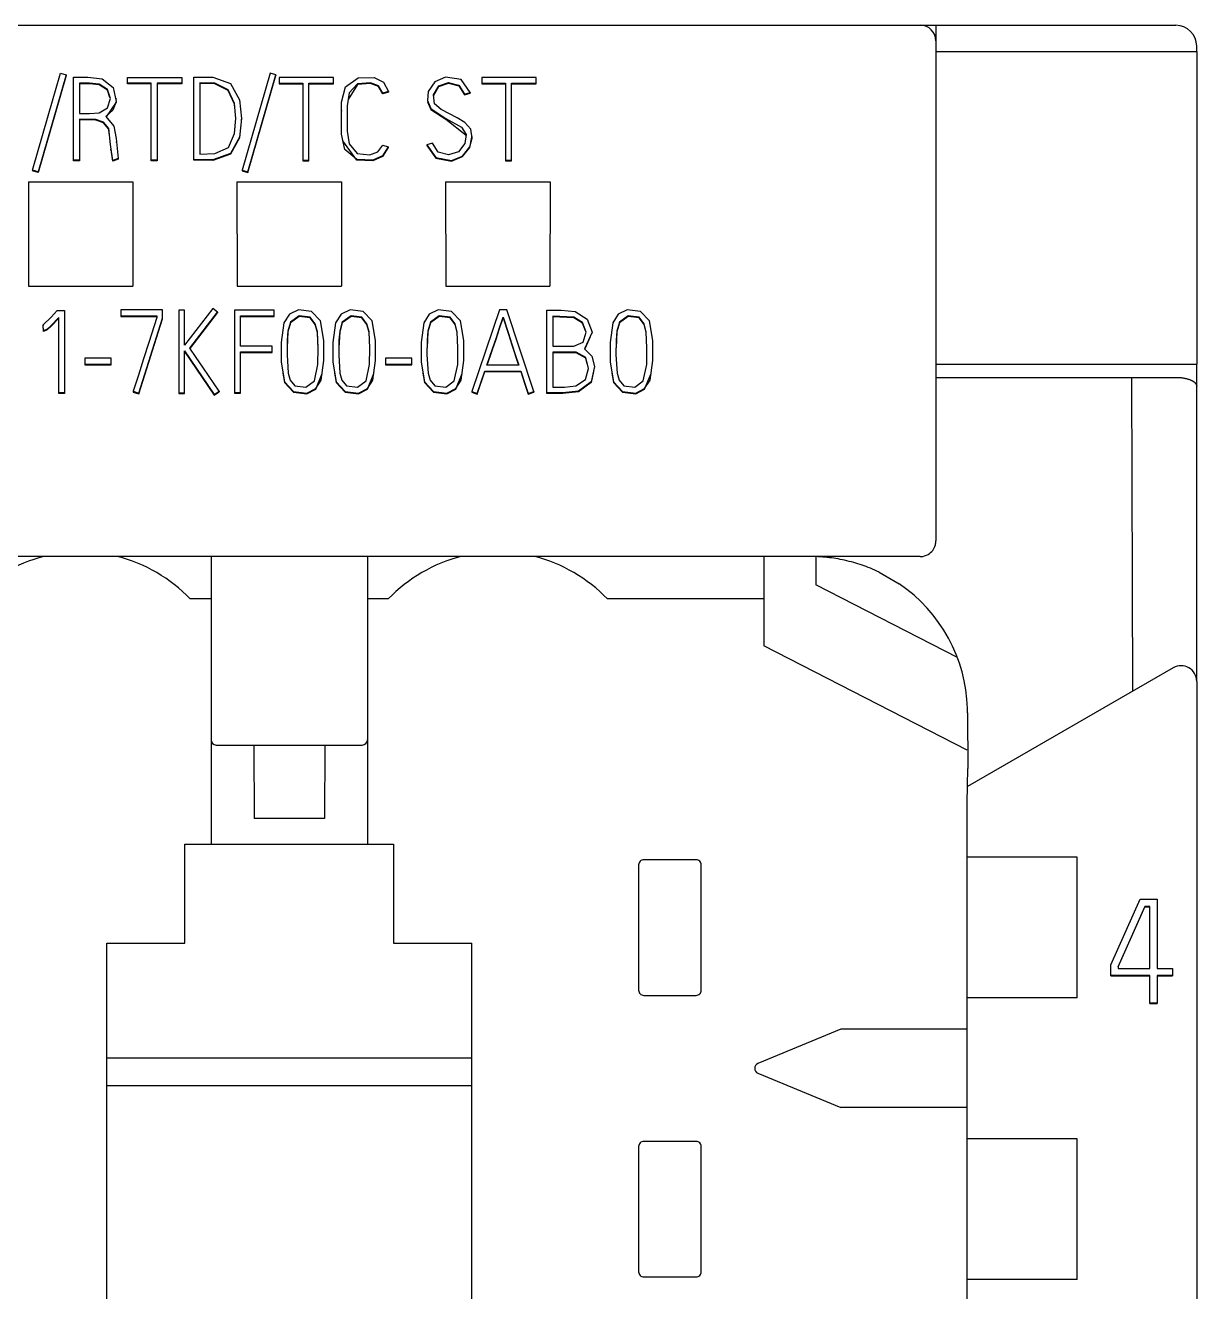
# Model space of a CAD drawing. Extents: x 0 to 594, y 0 to 420.
# Drawn here: x 159.91 to 182.37, y 340.96 to 365.24 of the extents above; entities that cross this region are included whole.
import ezdxf

# ---------------------------------------------------------------- set-up
doc = ezdxf.new("R2010")
doc.units = 0
doc.header["$LTSCALE"] = 32.67
doc.layers.add('20000_FRONT_O', color=7, linetype='CONTINUOUS')

msp = doc.modelspace()

# ---------------------------------------------------------------- linework, layer by layer
at = {"layer": '20000_FRONT_O', "linetype": 'CONTINUOUS'}
for p, q in [((147.967, 365.237), (181.967, 365.237)), ((177.367, 365.237), (177.367, 355.351)), ((177.367, 364.737), (182.367, 364.737)), ((182.367, 364.737), (182.367, 364.837)), ((182.367, 364.737), (182.367, 358.737)), ((159.965, 362.237), (161.969, 362.237)), ((159.965, 362.236), (159.967, 360.235)), ((159.967, 362.237), (159.967, 360.237)), ((161.969, 362.239), (161.967, 360.237)), ((161.969, 362.236), (161.967, 360.235)), ((163.965, 362.239), (163.967, 360.237)), ((163.965, 362.237), (165.969, 362.237)), ((163.965, 362.236), (163.967, 360.235)), ((165.969, 362.239), (165.967, 360.237)), ((165.969, 362.236), (165.967, 360.235)), ((167.965, 362.239), (167.967, 360.237)), ((167.965, 362.237), (169.969, 362.237)), ((167.965, 362.236), (167.967, 360.235)), ((169.969, 362.237), (169.967, 360.237)), ((169.969, 362.236), (169.967, 360.235)), ((159.967, 360.237), (161.967, 360.237)), ((163.967, 360.237), (165.967, 360.237)), ((167.967, 360.237), (169.967, 360.237)), ((177.367, 358.737), (182.367, 358.737)), ((182.367, 352.667), (182.367, 358.737)), ((177.367, 358.487), (181.967, 358.487)), ((177.067, 355.051), (152.867, 355.051)), ((163.467, 355.051), (163.467, 349.537)), ((166.467, 355.051), (166.467, 349.537)), ((174.067, 355.041), (174.067, 353.337)), ((175.067, 355.041), (175.067, 354.51)), ((176.276, 354.751), (176.665, 354.527)), ((181.143, 352.48), (181.138, 354.524)), ((177.782, 353.117), (175.067, 354.51)), ((163.467, 354.237), (163.067, 354.237)), ((166.867, 354.237), (166.467, 354.237)), ((174.067, 354.237), (171.067, 354.237)), ((177.967, 351.337), (174.067, 353.337)), ((181.917, 352.917), (177.971, 350.639)), ((182.367, 352.658), (182.367, 238.836)), ((177.975, 352.052), (177.976, 350.988)), ((163.567, 351.437), (166.367, 351.437)), ((164.285, 351.437), (164.293, 350.027)), ((165.649, 351.437), (165.641, 350.027)), ((177.967, 350.326), (177.976, 350.988)), ((177.967, 218.313), (177.967, 350.326)), ((165.641, 350.027), (164.293, 350.027)), ((162.967, 347.637), (162.967, 349.537)), ((162.967, 349.537), (166.967, 349.537)), ((166.967, 349.537), (166.967, 347.637)), ((172.767, 349.237), (171.767, 349.237)), ((180.078, 349.287), (177.967, 349.287)), ((180.078, 346.587), (180.078, 349.287)), ((171.667, 349.137), (171.667, 346.737)), ((172.867, 346.737), (172.867, 349.137)), ((161.467, 244.462), (161.467, 347.637)), ((161.467, 347.637), (162.967, 347.637)), ((166.967, 347.637), (168.467, 347.637)), ((168.467, 244.462), (168.467, 347.637)), ((171.767, 346.637), (172.767, 346.637)), ((180.078, 346.587), (177.967, 346.587)), ((175.541, 345.987), (173.954, 345.329)), ((177.967, 345.987), (175.541, 345.987)), ((161.467, 345.437), (168.467, 345.437)), ((173.954, 345.144), (175.541, 344.487)), ((168.467, 344.899), (161.467, 344.899)), ((177.967, 344.487), (175.541, 344.487)), ((172.767, 343.837), (171.767, 343.837)), ((180.078, 343.887), (177.967, 343.887)), ((180.078, 341.187), (180.078, 343.887)), ((171.667, 343.737), (171.667, 341.337)), ((172.867, 341.337), (172.867, 343.737)), ((171.767, 341.237), (172.767, 341.237)), ((180.078, 341.187), (177.967, 341.187))]:
    msp.add_line(p, q, dxfattribs=at)
at = {"layer": '20000_FRONT_O', "color": 7, "linetype": 'CONTINUOUS'}
for p, q in [((160.691, 364.287), (160.152, 362.427)), ((160.345, 363.499), (160.582, 364.318)), ((160.691, 364.274), (160.389, 363.233)), ((160.582, 364.318), (160.691, 364.287)), ((160.691, 364.287), (160.691, 364.274)), ((160.833, 362.641), (160.833, 364.241)), ((160.833, 364.241), (161.108, 364.241)), ((161.108, 364.241), (161.381, 364.212)), ((161.865, 364.113), (161.865, 364.238)), ((161.865, 364.238), (162.91, 364.238)), ((162.91, 364.238), (162.91, 364.113)), ((163.136, 362.652), (163.136, 364.245)), ((163.136, 364.245), (163.501, 364.244)), ((163.501, 364.244), (163.839, 364.121)), ((164.603, 364.318), (164.064, 362.458)), ((164.173, 362.427), (164.712, 364.287)), ((164.173, 362.414), (164.712, 364.274)), ((164.712, 364.287), (164.603, 364.318)), ((164.712, 364.287), (164.712, 364.274)), ((164.772, 364.238), (164.772, 364.113)), ((165.817, 364.238), (164.772, 364.238)), ((165.817, 364.113), (165.817, 364.238)), ((166.045, 364.055), (166.288, 364.229)), ((166.288, 364.229), (166.594, 364.238)), ((166.594, 364.238), (166.775, 364.145)), ((167.965, 364.246), (167.756, 364.156)), ((168.262, 364.197), (167.965, 364.246)), ((168.66, 364.238), (168.66, 364.113)), ((169.705, 364.238), (168.66, 364.238)), ((169.705, 364.113), (169.705, 364.238)), ((161.135, 364.129), (160.946, 364.128)), ((160.946, 364.128), (160.946, 363.547)), ((161.135, 364.116), (160.946, 364.116)), ((161.323, 364.111), (161.135, 364.129)), ((161.323, 364.099), (161.135, 364.116)), ((161.479, 364.008), (161.323, 364.111)), ((161.479, 363.995), (161.323, 364.099)), ((161.381, 364.212), (161.594, 364.043)), ((161.541, 363.833), (161.479, 364.008)), ((161.528, 363.855), (161.479, 363.995)), ((161.594, 364.043), (161.65, 363.778)), ((162.322, 364.126), (161.865, 364.126)), ((162.322, 364.113), (161.865, 364.113)), ((162.322, 362.641), (162.322, 364.126)), ((162.435, 364.126), (162.435, 362.641)), ((162.91, 364.126), (162.435, 364.126)), ((162.91, 364.113), (162.435, 364.113)), ((163.25, 364.133), (163.25, 362.768)), ((163.542, 364.127), (163.25, 364.133)), ((163.542, 364.114), (163.25, 364.12)), ((163.799, 364.003), (163.542, 364.127)), ((163.799, 363.99), (163.542, 364.114)), ((163.915, 363.739), (163.799, 364.003)), ((163.915, 363.726), (163.799, 363.99)), ((163.839, 364.121), (164.013, 363.809)), ((164.772, 364.126), (165.229, 364.126)), ((164.772, 364.113), (165.229, 364.113)), ((165.229, 364.126), (165.229, 362.641)), ((165.342, 362.641), (165.342, 364.126)), ((165.342, 364.126), (165.817, 364.126)), ((165.342, 364.113), (165.817, 364.113)), ((165.969, 363.761), (166.045, 364.055)), ((166.278, 364.101), (166.097, 363.813)), ((166.278, 364.113), (166.113, 363.94)), ((166.524, 364.135), (166.278, 364.113)), ((166.524, 364.122), (166.278, 364.101)), ((166.679, 364.079), (166.524, 364.135)), ((166.679, 364.067), (166.524, 364.122)), ((166.76, 363.939), (166.679, 364.079)), ((166.76, 363.926), (166.679, 364.067)), ((166.775, 364.145), (166.869, 363.966)), ((167.756, 364.156), (167.634, 363.965)), ((167.733, 363.901), (167.833, 364.074)), ((167.733, 363.888), (167.833, 364.061)), ((167.833, 364.074), (168.024, 364.14)), ((167.833, 364.061), (168.024, 364.127)), ((168.024, 364.14), (168.217, 364.089)), ((168.024, 364.127), (168.217, 364.076)), ((168.217, 364.089), (168.325, 363.919)), ((168.217, 364.076), (168.325, 363.907)), ((168.434, 363.95), (168.262, 364.197)), ((168.66, 364.126), (169.117, 364.126)), ((168.66, 364.113), (169.117, 364.113)), ((169.117, 364.126), (169.117, 362.641)), ((169.23, 362.641), (169.23, 364.126)), ((169.23, 364.126), (169.705, 364.126)), ((169.23, 364.113), (169.705, 364.113)), ((161.65, 363.765), (161.456, 363.485)), ((161.482, 363.657), (161.541, 363.833)), ((161.539, 363.825), (161.537, 363.83)), ((161.65, 363.778), (161.586, 363.608)), ((161.648, 363.775), (161.65, 363.765)), ((161.654, 363.819), (161.654, 363.832)), ((163.94, 363.45), (163.915, 363.739)), ((164.013, 363.809), (164.051, 363.449)), ((165.966, 363.457), (165.969, 363.761)), ((166.113, 363.94), (166.079, 363.696)), ((166.869, 363.966), (166.76, 363.939)), ((166.869, 363.953), (166.76, 363.926)), ((166.76, 363.939), (166.76, 363.926)), ((166.869, 363.966), (166.869, 363.953)), ((167.615, 363.83), (167.615, 363.817)), ((167.634, 363.965), (167.616, 363.795)), ((167.616, 363.795), (167.683, 363.639)), ((167.619, 363.814), (167.619, 363.806)), ((167.621, 363.771), (167.683, 363.626)), ((167.752, 363.733), (167.733, 363.901)), ((167.734, 363.882), (167.733, 363.888)), ((167.74, 363.828), (167.739, 363.837)), ((168.325, 363.919), (168.434, 363.95)), ((168.325, 363.907), (168.434, 363.937)), ((168.325, 363.919), (168.325, 363.907)), ((168.434, 363.95), (168.434, 363.937)), ((160.043, 362.458), (160.345, 363.499)), ((160.946, 363.547), (161.135, 363.547)), ((161.135, 363.547), (161.323, 363.559)), ((161.323, 363.559), (161.482, 363.657)), ((161.586, 363.608), (161.448, 363.49)), ((163.918, 363.694), (163.915, 363.726)), ((165.966, 363.604), (165.966, 363.591)), ((166.079, 363.696), (166.079, 363.451)), ((167.683, 363.639), (167.97, 363.45)), ((167.683, 363.626), (167.97, 363.438)), ((167.882, 363.621), (167.752, 363.733)), ((168.189, 363.462), (167.882, 363.621)), ((160.946, 363.435), (160.946, 362.641)), ((161.261, 363.433), (160.946, 363.435)), ((161.261, 363.42), (160.946, 363.422)), ((161.408, 363.381), (161.261, 363.433)), ((161.408, 363.368), (161.261, 363.42)), ((161.505, 363.258), (161.408, 363.381)), ((161.505, 363.246), (161.408, 363.368)), ((161.448, 363.49), (161.605, 363.304)), ((161.541, 362.95), (161.505, 363.258)), ((161.605, 363.304), (161.651, 363.064)), ((163.915, 363.162), (163.94, 363.45)), ((164.051, 363.449), (164.011, 363.091)), ((164.051, 363.424), (164.051, 363.436)), ((165.965, 363.304), (165.965, 363.291)), ((165.969, 363.153), (165.966, 363.457)), ((166.079, 363.451), (166.08, 363.205)), ((167.97, 363.45), (168.272, 363.284)), ((167.97, 363.438), (168.359, 363.13)), ((168.337, 363.374), (168.189, 363.462)), ((168.272, 363.284), (168.36, 363.141)), ((168.448, 363.243), (168.337, 363.374)), ((160.389, 363.233), (160.152, 362.414)), ((161.516, 363.155), (161.505, 363.246)), ((161.651, 363.064), (161.687, 362.682)), ((163.8, 362.897), (163.915, 363.162)), ((164.011, 363.091), (163.839, 362.777)), ((164.011, 363.078), (163.839, 362.764)), ((164.025, 363.208), (164.011, 363.078)), ((166.036, 362.856), (165.969, 363.153)), ((166.264, 362.65), (165.995, 363.025)), ((166.08, 363.205), (166.116, 362.962)), ((168.36, 363.141), (168.337, 362.972)), ((168.432, 362.896), (168.47, 363.093)), ((168.432, 362.909), (168.475, 363.075)), ((168.475, 363.075), (168.448, 363.243)), ((168.476, 363.092), (168.476, 363.105)), ((161.54, 362.863), (161.54, 362.85)), ((161.583, 362.643), (161.541, 362.95)), ((161.583, 362.63), (161.553, 362.852)), ((161.652, 362.991), (161.652, 363.004)), ((161.666, 362.894), (161.667, 362.887)), ((163.25, 362.768), (163.541, 362.778)), ((163.839, 362.777), (163.5, 362.66)), ((163.541, 362.778), (163.8, 362.897)), ((166.264, 362.663), (166.036, 362.856)), ((166.116, 362.962), (166.268, 362.777)), ((166.268, 362.777), (166.515, 362.756)), ((166.515, 362.756), (166.669, 362.808)), ((166.669, 362.808), (166.763, 362.942)), ((166.867, 362.905), (166.756, 362.737)), ((166.867, 362.892), (166.756, 362.724)), ((166.763, 362.942), (166.867, 362.905)), ((166.867, 362.905), (166.867, 362.892)), ((167.717, 362.977), (167.608, 362.946)), ((167.608, 362.946), (167.608, 362.934)), ((167.608, 362.946), (167.78, 362.7)), ((167.608, 362.934), (167.78, 362.688)), ((167.825, 362.806), (167.717, 362.977)), ((168.02, 362.753), (167.825, 362.806)), ((168.213, 362.813), (168.02, 362.753)), ((168.337, 362.972), (168.213, 362.813)), ((168.289, 362.731), (168.432, 362.909)), ((168.289, 362.719), (168.432, 362.896)), ((160.946, 362.654), (160.833, 362.654)), ((160.946, 362.641), (160.833, 362.641)), ((161.687, 362.682), (161.583, 362.643)), ((161.687, 362.67), (161.583, 362.63)), ((161.583, 362.643), (161.583, 362.63)), ((161.687, 362.682), (161.687, 362.67)), ((162.435, 362.654), (162.322, 362.654)), ((162.435, 362.641), (162.322, 362.641)), ((163.5, 362.66), (163.136, 362.665)), ((163.5, 362.647), (163.136, 362.652)), ((163.839, 362.764), (163.5, 362.647)), ((165.229, 362.654), (165.342, 362.654)), ((165.229, 362.641), (165.342, 362.641)), ((166.571, 362.652), (166.264, 362.663)), ((166.571, 362.639), (166.264, 362.65)), ((166.756, 362.737), (166.571, 362.652)), ((166.756, 362.724), (166.571, 362.639)), ((167.78, 362.7), (168.078, 362.645)), ((167.78, 362.688), (168.078, 362.632)), ((168.078, 362.645), (168.289, 362.731)), ((168.078, 362.632), (168.289, 362.719)), ((169.117, 362.654), (169.23, 362.654)), ((169.117, 362.641), (169.23, 362.641)), ((160.043, 362.458), (160.043, 362.445)), ((160.152, 362.427), (160.043, 362.458)), ((160.152, 362.414), (160.043, 362.445)), ((160.152, 362.427), (160.152, 362.414)), ((164.064, 362.458), (164.064, 362.445)), ((164.064, 362.458), (164.173, 362.427)), ((164.064, 362.445), (164.173, 362.414)), ((164.173, 362.427), (164.173, 362.414)), ((160.249, 359.494), (160.403, 359.644)), ((160.547, 359.632), (160.394, 359.474)), ((160.547, 359.619), (160.394, 359.461)), ((160.403, 359.644), (160.518, 359.768)), ((160.518, 359.768), (160.658, 359.768)), ((160.547, 358.175), (160.547, 359.632)), ((160.658, 359.768), (160.658, 358.175)), ((161.738, 359.779), (161.738, 359.654)), ((162.537, 359.779), (161.738, 359.779)), ((161.738, 359.667), (162.426, 359.667)), ((161.738, 359.654), (162.426, 359.654)), ((162.082, 358.183), (162.537, 359.619)), ((162.426, 359.636), (162.272, 359.155)), ((162.426, 359.667), (162.426, 359.636)), ((162.537, 359.606), (162.537, 359.779)), ((162.848, 359.773), (162.848, 358.177)), ((162.961, 359.773), (162.848, 359.773)), ((163.505, 359.806), (162.961, 359.104)), ((162.961, 359.104), (162.961, 359.773)), ((163.061, 359.049), (163.594, 359.74)), ((163.066, 359.042), (163.594, 359.727)), ((163.594, 359.74), (163.505, 359.806)), ((163.594, 359.74), (163.594, 359.727)), ((163.92, 359.777), (163.92, 358.182)), ((164.681, 359.777), (163.92, 359.777)), ((164.033, 359.084), (164.033, 359.665)), ((164.033, 359.665), (164.681, 359.665)), ((164.033, 359.652), (164.681, 359.652)), ((164.681, 359.652), (164.681, 359.777)), ((164.97, 359.698), (164.863, 359.535)), ((165.142, 359.779), (164.97, 359.698)), ((165.16, 359.669), (164.991, 359.545)), ((165.16, 359.656), (164.991, 359.532)), ((165.395, 359.751), (165.142, 359.779)), ((165.368, 359.639), (165.16, 359.669)), ((165.368, 359.626), (165.16, 359.656)), ((165.466, 359.515), (165.368, 359.639)), ((165.466, 359.503), (165.368, 359.626)), ((165.567, 359.568), (165.395, 359.751)), ((165.962, 359.698), (165.855, 359.535)), ((166.134, 359.779), (165.962, 359.698)), ((166.152, 359.669), (165.983, 359.545)), ((166.152, 359.656), (165.983, 359.532)), ((166.387, 359.751), (166.134, 359.779)), ((166.36, 359.639), (166.152, 359.669)), ((166.36, 359.626), (166.152, 359.656)), ((166.458, 359.515), (166.36, 359.639)), ((166.458, 359.503), (166.36, 359.626)), ((166.559, 359.568), (166.387, 359.751)), ((167.653, 359.698), (167.546, 359.535)), ((167.825, 359.779), (167.653, 359.698)), ((167.843, 359.669), (167.674, 359.545)), ((167.843, 359.656), (167.674, 359.532)), ((168.078, 359.751), (167.825, 359.779)), ((168.051, 359.639), (167.843, 359.669)), ((168.051, 359.626), (167.843, 359.656)), ((168.149, 359.515), (168.051, 359.639)), ((168.149, 359.503), (168.051, 359.626)), ((168.25, 359.568), (168.078, 359.751)), ((168.997, 359.779), (168.467, 358.214)), ((169.139, 359.779), (168.997, 359.779)), ((169.001, 359.436), (169.068, 359.638)), ((169.001, 359.424), (169.068, 359.626)), ((169.068, 359.638), (169.068, 359.626)), ((169.068, 359.638), (169.169, 359.326)), ((169.068, 359.626), (169.169, 359.313)), ((169.656, 358.214), (169.139, 359.779)), ((169.907, 359.775), (170.18, 359.777)), ((169.907, 358.177), (169.907, 359.775)), ((170.02, 359.663), (170.02, 359.082)), ((170.421, 359.641), (170.02, 359.663)), ((170.421, 359.628), (170.02, 359.65)), ((170.18, 359.777), (170.452, 359.748)), ((170.592, 359.536), (170.421, 359.641)), ((170.592, 359.523), (170.421, 359.628)), ((170.452, 359.748), (170.682, 359.604)), ((171.277, 359.698), (171.17, 359.535)), ((171.448, 359.779), (171.277, 359.698)), ((171.467, 359.669), (171.297, 359.545)), ((171.467, 359.656), (171.297, 359.532)), ((171.701, 359.751), (171.448, 359.779)), ((171.674, 359.639), (171.467, 359.669)), ((171.674, 359.626), (171.467, 359.656)), ((171.773, 359.515), (171.674, 359.639)), ((171.773, 359.503), (171.674, 359.626)), ((171.874, 359.568), (171.701, 359.751)), ((160.256, 359.376), (160.249, 359.494)), ((160.249, 359.494), (160.249, 359.481)), ((160.256, 359.364), (160.249, 359.481)), ((160.323, 359.409), (160.256, 359.376)), ((160.323, 359.396), (160.256, 359.364)), ((160.256, 359.376), (160.256, 359.364)), ((160.394, 359.474), (160.323, 359.409)), ((160.394, 359.461), (160.323, 359.396)), ((162.082, 358.171), (162.537, 359.606)), ((164.863, 359.535), (164.813, 359.157)), ((164.942, 359.375), (164.928, 359.198)), ((164.991, 359.545), (164.942, 359.375)), ((164.991, 359.532), (164.942, 359.362)), ((165.506, 359.362), (165.466, 359.515)), ((165.506, 359.35), (165.466, 359.503)), ((165.629, 359.193), (165.567, 359.568)), ((165.855, 359.535), (165.805, 359.157)), ((165.934, 359.375), (165.92, 359.198)), ((165.983, 359.545), (165.934, 359.375)), ((165.983, 359.532), (165.934, 359.362)), ((166.498, 359.362), (166.458, 359.515)), ((166.498, 359.35), (166.458, 359.503)), ((166.621, 359.193), (166.559, 359.568)), ((167.546, 359.535), (167.496, 359.157)), ((167.625, 359.375), (167.611, 359.198)), ((167.674, 359.545), (167.625, 359.375)), ((167.674, 359.532), (167.625, 359.362)), ((168.189, 359.362), (168.149, 359.515)), ((168.189, 359.35), (168.149, 359.503)), ((168.312, 359.193), (168.25, 359.568)), ((168.932, 359.235), (169.001, 359.436)), ((168.932, 359.222), (169.001, 359.424)), ((170.662, 359.351), (170.592, 359.536)), ((170.647, 359.377), (170.592, 359.523)), ((170.682, 359.604), (170.775, 359.353)), ((171.17, 359.535), (171.119, 359.157)), ((171.249, 359.375), (171.235, 359.198)), ((171.297, 359.545), (171.249, 359.375)), ((171.297, 359.532), (171.249, 359.362)), ((171.813, 359.362), (171.773, 359.515)), ((171.812, 359.35), (171.773, 359.503)), ((171.936, 359.193), (171.874, 359.568)), ((162.272, 359.155), (162.173, 358.843)), ((164.813, 359.157), (164.813, 358.775)), ((164.928, 359.198), (164.925, 358.92)), ((164.942, 359.362), (164.927, 359.051)), ((165.52, 359.047), (165.506, 359.362)), ((165.52, 359.034), (165.506, 359.35)), ((165.63, 358.811), (165.629, 359.193)), ((165.805, 359.157), (165.805, 358.775)), ((165.92, 359.198), (165.917, 358.92)), ((165.934, 359.362), (165.919, 359.051)), ((166.512, 359.047), (166.498, 359.362)), ((166.622, 358.811), (166.621, 359.193)), ((167.496, 359.157), (167.496, 358.775)), ((167.611, 359.198), (167.608, 358.92)), ((167.625, 359.362), (167.61, 359.051)), ((168.203, 359.047), (168.189, 359.362)), ((168.313, 358.811), (168.312, 359.193)), ((168.863, 359.033), (168.932, 359.235)), ((168.863, 359.02), (168.932, 359.222)), ((169.169, 359.326), (169.236, 359.124)), ((169.169, 359.313), (169.236, 359.112)), ((169.236, 359.124), (169.302, 358.923)), ((170.423, 359.083), (170.603, 359.162)), ((170.603, 359.162), (170.662, 359.351)), ((170.775, 359.353), (170.628, 359.035)), ((170.74, 359.265), (170.633, 359.033)), ((170.775, 359.327), (170.775, 359.339)), ((171.119, 359.157), (171.12, 358.775)), ((171.235, 359.198), (171.232, 358.92)), ((171.249, 359.362), (171.233, 359.051)), ((171.826, 359.047), (171.813, 359.362)), ((171.937, 358.811), (171.936, 359.193)), ((162.961, 358.177), (162.961, 358.994)), ((162.961, 358.994), (163.529, 358.157)), ((162.961, 358.981), (163.529, 358.144)), ((163.184, 358.866), (163.061, 359.049)), ((164.641, 359.084), (164.033, 359.084)), ((164.033, 358.182), (164.033, 358.974)), ((164.033, 358.974), (164.641, 358.974)), ((164.033, 358.961), (164.641, 358.961)), ((164.641, 358.961), (164.641, 359.084)), ((164.812, 359.041), (164.812, 359.028)), ((164.925, 358.92), (164.946, 358.567)), ((165.516, 358.731), (165.52, 359.047)), ((165.519, 358.97), (165.52, 359.034)), ((165.631, 358.997), (165.631, 359.01)), ((165.804, 359.041), (165.804, 359.028)), ((165.917, 358.92), (165.938, 358.567)), ((166.508, 358.731), (166.512, 359.047)), ((166.623, 358.997), (166.623, 359.01)), ((167.495, 359.041), (167.495, 359.028)), ((167.608, 358.92), (167.629, 358.567)), ((168.199, 358.731), (168.203, 359.047)), ((168.314, 358.997), (168.314, 359.01)), ((168.758, 358.721), (168.863, 359.033)), ((168.762, 358.721), (168.863, 359.02)), ((169.236, 359.112), (169.364, 358.721)), ((169.302, 358.923), (169.368, 358.721)), ((170.02, 359.082), (170.423, 359.083)), ((170.02, 358.971), (170.02, 358.3)), ((170.466, 358.968), (170.02, 358.971)), ((170.466, 358.956), (170.02, 358.959)), ((170.657, 358.869), (170.466, 358.968)), ((170.657, 358.856), (170.466, 358.956)), ((170.628, 359.035), (170.772, 358.895)), ((170.772, 358.895), (170.819, 358.697)), ((171.118, 359.041), (171.118, 359.028)), ((171.232, 358.92), (171.253, 358.567)), ((171.823, 358.731), (171.826, 359.047)), ((171.938, 358.997), (171.938, 359.01)), ((161.048, 358.853), (161.048, 358.728)), ((161.554, 358.853), (161.048, 358.853)), ((161.048, 358.74), (161.554, 358.74)), ((161.048, 358.728), (161.554, 358.728)), ((161.554, 358.728), (161.554, 358.853)), ((162.173, 358.843), (162.075, 358.531)), ((163.308, 358.684), (163.184, 358.866)), ((163.432, 358.502), (163.308, 358.684)), ((164.813, 358.775), (164.877, 358.4)), ((165.449, 358.42), (165.516, 358.731)), ((165.578, 358.433), (165.63, 358.811)), ((165.805, 358.775), (165.869, 358.4)), ((166.441, 358.42), (166.508, 358.731)), ((166.57, 358.433), (166.622, 358.811)), ((166.814, 358.853), (166.814, 358.728)), ((167.32, 358.853), (166.814, 358.853)), ((166.814, 358.74), (167.32, 358.74)), ((166.814, 358.728), (167.32, 358.728)), ((167.32, 358.728), (167.32, 358.853)), ((167.496, 358.775), (167.56, 358.4)), ((168.132, 358.42), (168.199, 358.731)), ((168.261, 358.433), (168.313, 358.811)), ((169.368, 358.721), (168.758, 358.721)), ((170.645, 358.445), (170.706, 358.655)), ((170.706, 358.655), (170.657, 358.869)), ((170.682, 358.749), (170.657, 358.856)), ((170.819, 358.697), (170.754, 358.404)), ((170.82, 358.655), (170.82, 358.667)), ((171.12, 358.775), (171.184, 358.4)), ((171.756, 358.42), (171.823, 358.731)), ((171.885, 358.433), (171.937, 358.811)), ((162.075, 358.531), (161.976, 358.219)), ((163.622, 358.221), (163.432, 358.502)), ((164.846, 358.569), (164.877, 358.387)), ((164.877, 358.4), (165.05, 358.215)), ((164.946, 358.567), (164.986, 358.434)), ((164.986, 358.434), (165.075, 358.327)), ((165.286, 358.296), (165.449, 358.42)), ((165.476, 358.259), (165.597, 358.559)), ((165.476, 358.271), (165.578, 358.433)), ((165.838, 358.569), (165.869, 358.387)), ((165.869, 358.4), (166.042, 358.215)), ((165.938, 358.567), (165.978, 358.434)), ((165.978, 358.434), (166.067, 358.327)), ((166.278, 358.296), (166.441, 358.42)), ((166.468, 358.259), (166.589, 358.559)), ((166.468, 358.271), (166.57, 358.433)), ((167.529, 358.569), (167.56, 358.387)), ((167.56, 358.4), (167.733, 358.215)), ((167.629, 358.567), (167.669, 358.434)), ((167.669, 358.434), (167.758, 358.327)), ((167.969, 358.296), (168.132, 358.42)), ((168.159, 358.259), (168.28, 358.559)), ((168.159, 358.271), (168.261, 358.433)), ((168.573, 358.179), (168.72, 358.608)), ((168.573, 358.166), (168.72, 358.596)), ((168.72, 358.608), (168.72, 358.596)), ((168.72, 358.608), (169.406, 358.608)), ((168.72, 358.596), (169.406, 358.596)), ((169.406, 358.608), (169.406, 358.596)), ((169.406, 358.608), (169.484, 358.367)), ((169.406, 358.596), (169.484, 358.355)), ((170.463, 358.323), (170.645, 358.445)), ((170.754, 358.404), (170.514, 358.225)), ((170.8, 358.597), (170.754, 358.391)), ((171.153, 358.569), (171.184, 358.387)), ((171.184, 358.4), (171.357, 358.215)), ((171.253, 358.567), (171.293, 358.434)), ((171.293, 358.434), (171.382, 358.327)), ((171.593, 358.296), (171.756, 358.42)), ((171.782, 358.259), (171.904, 358.559)), ((171.782, 358.271), (171.885, 358.433)), ((160.658, 358.188), (160.547, 358.188)), ((160.658, 358.175), (160.547, 358.175)), ((161.976, 358.219), (161.976, 358.206)), ((161.976, 358.219), (162.082, 358.183)), ((161.976, 358.206), (162.082, 358.171)), ((162.082, 358.183), (162.082, 358.171)), ((162.848, 358.19), (162.961, 358.19)), ((162.848, 358.177), (162.961, 358.177)), ((163.529, 358.157), (163.622, 358.221)), ((163.529, 358.144), (163.622, 358.208)), ((163.529, 358.157), (163.529, 358.144)), ((163.622, 358.221), (163.622, 358.208)), ((163.92, 358.194), (164.033, 358.194)), ((163.92, 358.182), (164.033, 358.182)), ((164.877, 358.387), (165.05, 358.202)), ((165.05, 358.215), (165.304, 358.186)), ((165.05, 358.202), (165.304, 358.173)), ((165.075, 358.327), (165.286, 358.296)), ((165.304, 358.186), (165.476, 358.271)), ((165.304, 358.173), (165.476, 358.259)), ((165.869, 358.387), (166.042, 358.202)), ((166.042, 358.215), (166.296, 358.186)), ((166.042, 358.202), (166.296, 358.173)), ((166.067, 358.327), (166.278, 358.296)), ((166.296, 358.186), (166.468, 358.271)), ((166.296, 358.173), (166.468, 358.259)), ((167.56, 358.387), (167.733, 358.202)), ((167.733, 358.215), (167.987, 358.186)), ((167.733, 358.202), (167.987, 358.173)), ((167.758, 358.327), (167.969, 358.296)), ((167.987, 358.186), (168.159, 358.271)), ((167.987, 358.173), (168.159, 358.259)), ((168.467, 358.214), (168.467, 358.202)), ((168.467, 358.214), (168.573, 358.179)), ((168.467, 358.202), (168.573, 358.166)), ((168.573, 358.179), (168.573, 358.166)), ((169.484, 358.367), (169.548, 358.179)), ((169.484, 358.355), (169.548, 358.166)), ((169.548, 358.179), (169.656, 358.214)), ((169.548, 358.166), (169.656, 358.202)), ((169.548, 358.179), (169.548, 358.166)), ((169.656, 358.214), (169.656, 358.202)), ((170.212, 358.19), (169.907, 358.19)), ((170.212, 358.177), (169.907, 358.177)), ((170.02, 358.3), (170.243, 358.3)), ((170.514, 358.225), (170.212, 358.19)), ((170.514, 358.212), (170.212, 358.177)), ((170.243, 358.3), (170.463, 358.323)), ((170.754, 358.391), (170.514, 358.212)), ((171.184, 358.387), (171.357, 358.202)), ((171.357, 358.215), (171.611, 358.186)), ((171.357, 358.202), (171.611, 358.173)), ((171.382, 358.327), (171.593, 358.296)), ((171.611, 358.186), (171.782, 358.271)), ((171.611, 358.173), (171.782, 358.259)), ((180.72, 347.221), (181.281, 348.48)), ((181.281, 348.48), (181.611, 348.48)), ((181.611, 348.48), (181.611, 347.155)), ((181.372, 348.342), (181.245, 348.054)), ((181.245, 348.047), (181.372, 348.336)), ((181.372, 348.342), (181.372, 348.336)), ((181.469, 348.342), (181.372, 348.342)), ((181.372, 348.336), (181.469, 348.336)), ((181.469, 347.155), (181.469, 348.342)), ((181.245, 348.054), (181.117, 347.766)), ((181.117, 347.76), (181.245, 348.047)), ((181.117, 347.766), (180.924, 347.335)), ((180.988, 347.472), (181.117, 347.76)), ((180.859, 347.185), (180.988, 347.472)), ((180.924, 347.335), (180.859, 347.191)), ((180.72, 347.011), (180.72, 347.221)), ((181.469, 347.017), (180.72, 347.017)), ((180.72, 347.011), (181.469, 347.011)), ((180.859, 347.191), (180.859, 347.155)), ((180.859, 347.155), (181.469, 347.155)), ((181.469, 346.484), (181.469, 347.017)), ((181.611, 347.155), (181.905, 347.155)), ((181.611, 347.017), (181.611, 346.484)), ((181.905, 347.017), (181.611, 347.017)), ((181.611, 347.011), (181.905, 347.011)), ((181.905, 347.155), (181.905, 347.011)), ((181.611, 346.49), (181.469, 346.49)), ((181.469, 346.484), (181.611, 346.484))]:
    msp.add_line(p, q, dxfattribs=at)
at = {"layer": '20000_FRONT_O', "linetype": 'CONTINUOUS'}
for points in [[(181.138, 354.524), (181.131, 356.531), (181.122, 358.487)], [(181.967, 358.487), (181.98, 358.487), (181.993, 358.486), (182.006, 358.486), (182.018, 358.485), (182.031, 358.485), (182.044, 358.484), (182.057, 358.483), (182.07, 358.481), (182.082, 358.48), (182.095, 358.478), (182.108, 358.476), (182.12, 358.474), (182.131, 358.472), (182.142, 358.469), (182.153, 358.467), (182.164, 358.464), (182.175, 358.462), (182.186, 358.459), (182.197, 358.455), (182.208, 358.452), (182.218, 358.449), (182.229, 358.445), (182.24, 358.441), (182.25, 358.437), (182.256, 358.434), (182.262, 358.431), (182.268, 358.429), (182.274, 358.426), (182.279, 358.423), (182.285, 358.42), (182.291, 358.417), (182.296, 358.414), (182.302, 358.41), (182.307, 358.407), (182.312, 358.403), (182.318, 358.399), (182.323, 358.395), (182.327, 358.39), (182.332, 358.386), (182.337, 358.381), (182.34, 358.378), (182.342, 358.375), (182.345, 358.371), (182.347, 358.368), (182.35, 358.365), (182.352, 358.361), (182.354, 358.358), (182.356, 358.354), (182.358, 358.35), (182.36, 358.347), (182.362, 358.343), (182.363, 358.339), (182.364, 358.335), (182.365, 358.331), (182.366, 358.327), (182.367, 358.323), (182.367, 358.319), (182.367, 358.315)], [(176.276, 354.751), (176.235, 354.77), (176.194, 354.789), (176.152, 354.808), (176.11, 354.825), (176.067, 354.842), (176.029, 354.857), (175.99, 354.871), (175.951, 354.885), (175.912, 354.898), (175.872, 354.911), (175.833, 354.923), (175.79, 354.936), (175.747, 354.947), (175.704, 354.959), (175.66, 354.969), (175.617, 354.979), (175.573, 354.989), (175.532, 354.997), (175.491, 355.004), (175.45, 355.011), (175.409, 355.018), (175.368, 355.024), (175.327, 355.029), (175.285, 355.034), (175.24, 355.038), (175.196, 355.042), (175.15, 355.045), (175.105, 355.048), (175.06, 355.049), (175.015, 355.05), (174.97, 355.051)]]:
    msp.add_lwpolyline(points, dxfattribs=at)
for centre, radius, start, end in [((177.067, 364.937), 0.3, 0, 90), ((181.967, 364.837), 0.4, 0, 90), ((177.067, 355.351), 0.3, 300.0186, 344.9872), ((177.066, 355.351), 0.301, 345.0086, 359.9756), ((160.967, 352.237), 2.9, 104.0224, 136.3972), ((160.967, 352.237), 2.9, 43.6028, 75.9776), ((168.967, 352.237), 2.9, 104.0224, 136.3972), ((168.967, 352.237), 2.9, 43.6028, 75.9776), ((177.067, 355.348), 0.298, 270.0001, 272.0795), ((177.067, 355.351), 0.3, 272.0637, 300.0187), ((174.974, 352.048), 3, 1.7029, 55.7074), ((182.067, 352.658), 0.3, 0, 120), ((174.985, 352.048), 2.99, 0.0892, 1.7081), ((163.567, 351.537), 0.1, 180, 270), ((166.367, 351.537), 0.1, 270, 360), ((171.767, 349.137), 0.0998, 89.9713, 180.0287), ((172.767, 349.137), 0.0998, 359.9713, 90.0287), ((171.767, 346.737), 0.0998, 179.9713, 270.0287), ((172.767, 346.737), 0.0998, 269.9713, 0.0287), ((173.992, 345.237), 0.1, 112.5, 247.5), ((171.767, 343.737), 0.0998, 89.9713, 180.0287), ((172.767, 343.737), 0.0998, 359.9713, 90.0287), ((171.767, 341.337), 0.0998, 179.9713, 270.0287), ((172.767, 341.337), 0.0998, 269.9713, 0.0287)]:
    msp.add_arc(centre, radius, start, end, dxfattribs=at)

doc.saveas('drawing.dxf')
